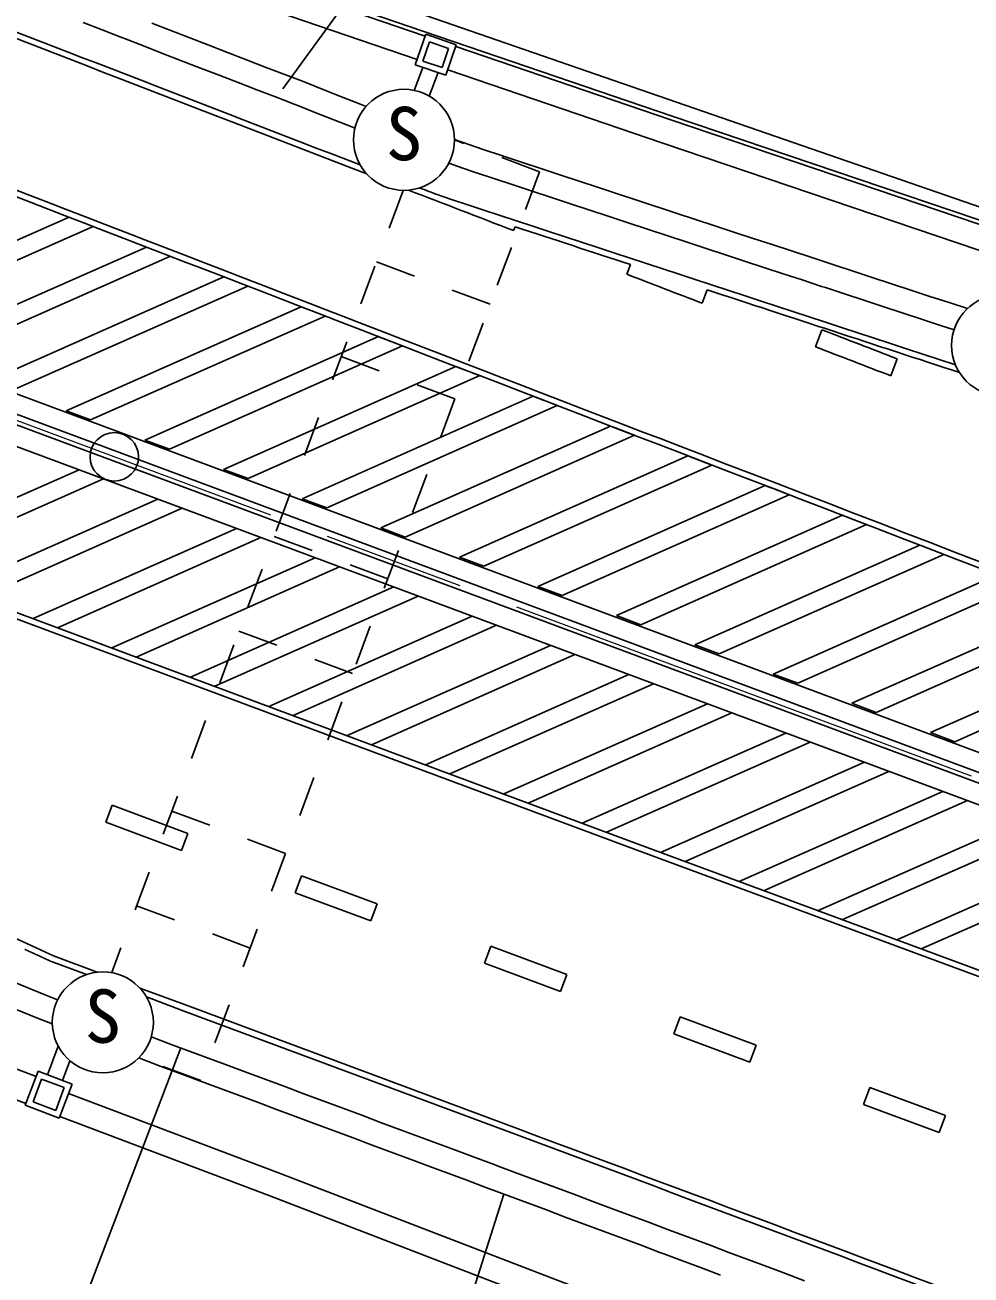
# Model space of a CAD drawing. Units: millimetres, scale not verified. Extents: x 40000 to 680000, y 20000 to 380000.
# Drawn here: x 457278 to 480682, y 267172 to 298102 of the extents above; entities that cross this region are included whole.
import ezdxf
from ezdxf.enums import TextEntityAlignment as Align

# ---------------------------------------------------------------- set-up
doc = ezdxf.new("R2010")
doc.units = ezdxf.units.MM
doc.header["$LTSCALE"] = 1000
doc.linetypes.add('CHAIN', pattern=[18.5, 12, -1.5, 3.5, -1.5])
for name, color, linetype, lineweight in [('M-BGD', 7, 'Continuous', 25), ('M-BMK', 2, 'CHAIN', 13), ('M-BMK-SRVR', 3, 'Continuous', 25), ('M-STR-STR1', 1, 'Continuous', 25), ('M-STR-STRC', 7, 'Continuous', 25), ('M-STR-STRD', 171, 'Continuous', 25)]:
    doc.layers.add(name, color=color, linetype=linetype, lineweight=lineweight)
doc.styles.add('ＭＳ ゴシック', font='')
doc.styles.get('ＭＳ ゴシック').set_extended_font_data('MS Gothic')

msp = doc.modelspace()

# ---------------------------------------------------------------- linework, layer by layer
at = {"layer": 'M-BGD'}
for p, q in [((442359, 306405), (473288, 295850)), ((442363, 306298), (467178, 297830)), ((498237, 287600), (444882, 306064)), ((442384, 305646), (466981, 297252)), ((458720, 298164), (459186, 297984)), ((459186, 297984), (459652, 297803)), ((467192, 297872), (466934, 297115)), ((467949, 297614), (467192, 297872)), ((459652, 297803), (459740, 297769)), ((459740, 297769), (460212, 297585)), ((460212, 297585), (460682, 297401)), ((467286, 297682), (467124, 297209)), ((467759, 297520), (467286, 297682)), ((467691, 296857), (467949, 297614)), ((467935, 297571), (473256, 295756)), ((460682, 297401), (461152, 297219)), ((467598, 297047), (467759, 297520)), ((461152, 297219), (461619, 297038)), ((461619, 297038), (462085, 296857)), ((466908, 296485), (467119, 297052)), ((466934, 297115), (467691, 296857)), ((467124, 297209), (467598, 297047)), ((467738, 296994), (473059, 295178)), ((462085, 296857), (462551, 296678)), ((462551, 296678), (463015, 296499)), ((467281, 296342), (467498, 296923)), ((463015, 296499), (463478, 296321)), ((463478, 296321), (463939, 296144)), ((463939, 296144), (464026, 296111)), ((464026, 296111), (464470, 295933)), ((464470, 295933), (464917, 295756)), ((464917, 295756), (465366, 295580)), ((473256, 295756), (501897, 286046)), ((473288, 295850), (516165, 281315)), ((465366, 295580), (465439, 295552)), ((468135, 295171), (467904, 295257)), ((473059, 295178), (501701, 285468)), ((470009, 294472), (469072, 294822)), ((467764, 294685), (468109, 294562)), ((468109, 294562), (468403, 294458)), ((468403, 294458), (468878, 294301)), ((470009, 294472), (469660, 293535)), ((468878, 294301), (469353, 294145)), ((469353, 294145), (469827, 293988)), ((466635, 294011), (466286, 293074)), ((469827, 293988), (470303, 293832)), ((470303, 293832), (470777, 293676)), ((470777, 293676), (471253, 293519)), ((458371, 293348), (452457, 290734)), ((471253, 293519), (471728, 293364)), ((471728, 293364), (472202, 293207)), ((458964, 293119), (453061, 290509)), ((469403, 293112), (469366, 293015)), ((472202, 293207), (472677, 293050)), ((472677, 293050), (472707, 293041)), ((472707, 293041), (473183, 292884)), ((460283, 292609), (454405, 290008)), ((469311, 292598), (468962, 291661)), ((473183, 292884), (473657, 292729)), ((473657, 292729), (474132, 292572)), ((460877, 292379), (455009, 289783)), ((474132, 292572), (474607, 292417)), ((474607, 292417), (475082, 292261)), ((465937, 292137), (465588, 291200)), ((466913, 291891), (465976, 292240)), ((472257, 292173), (472165, 291936)), ((475082, 292261), (475558, 292104)), ((475558, 292104), (476032, 291949)), ((462196, 291869), (456353, 289282)), ((476032, 291949), (476507, 291793)), ((476507, 291793), (476983, 291636)), ((462790, 291640), (456956, 289058)), ((468787, 291193), (467850, 291542)), ((474159, 291548), (474032, 291218)), ((476983, 291636), (477080, 291604)), ((477080, 291604), (477555, 291449)), ((477555, 291449), (478030, 291293)), ((464109, 291131), (458300, 288557)), ((478030, 291293), (478505, 291138)), ((478505, 291138), (478980, 290981)), ((464702, 290901), (458903, 288332)), ((478980, 290981), (479455, 290825)), ((479455, 290825), (479930, 290670)), ((468612, 290724), (468263, 289787)), ((476993, 290560), (476832, 290140)), ((479930, 290670), (480263, 290561)), ((466022, 290392), (460247, 287832)), ((466616, 290163), (460850, 287607)), ((465239, 290262), (464890, 289325)), ((466040, 289548), (465103, 289897)), ((478860, 289842), (478698, 289422)), ((467935, 289654), (462193, 287107)), ((468529, 289426), (462796, 286882)), ((467914, 288850), (466977, 289199)), ((469849, 288917), (464138, 286382)), ((470442, 288688), (464742, 286158)), ((467914, 288850), (467565, 287913)), ((458300, 288557), (458903, 288332)), ((464541, 288388), (464191, 287451)), ((471762, 288180), (466084, 285658)), ((460247, 287832), (460850, 287607)), ((472356, 287952), (466687, 285433)), ((473677, 287443), (468027, 284934)), ((473677, 287443), (474271, 287215)), ((458618, 287097), (453582, 284865)), ((462193, 287107), (462796, 286882)), ((474271, 287215), (468630, 284709)), ((459221, 286872), (454185, 284640)), ((467216, 286976), (466867, 286039)), ((463842, 286514), (463493, 285577)), ((475590, 286707), (469968, 284211)), ((476184, 286479), (470571, 283986)), ((460565, 286372), (455530, 284139)), ((461168, 286147), (456134, 283914)), ((464138, 286382), (464742, 286158)), ((450489, 285857), (463870, 280872)), ((450541, 285997), (463923, 281012)), ((477503, 285970), (471909, 283488)), ((462511, 285647), (457478, 283413)), ((466084, 285658), (466687, 285433)), ((478097, 285742), (472512, 283263)), ((463114, 285422), (458081, 283188)), ((464382, 285097), (463445, 285446)), ((479417, 285233), (473850, 282765)), ((464457, 284922), (459426, 282687)), ((466518, 285102), (466168, 284165)), ((468027, 284934), (468630, 284709)), ((480011, 285004), (474453, 282540)), ((465059, 284697), (460029, 282463)), ((463144, 284640), (462795, 283703)), ((466256, 284399), (465319, 284748)), ((481330, 284495), (475792, 282042)), ((481924, 284266), (476395, 281817)), ((466400, 284198), (461369, 281963)), ((467003, 283973), (461972, 281739)), ((469968, 284211), (470571, 283986)), ((483243, 283756), (477734, 281318)), ((468340, 283475), (463309, 281241)), ((471909, 283488), (472512, 283263)), ((483837, 283527), (478338, 281093)), ((463509, 282755), (462572, 283104)), ((468943, 283250), (463911, 281016)), ((465819, 283228), (465470, 282291)), ((485156, 283017), (479677, 280594)), ((462446, 282766), (462097, 281829)), ((470280, 282752), (465246, 280519)), ((473850, 282765), (474453, 282540)), ((485749, 282788), (480281, 280369)), ((465383, 282056), (464446, 282405)), ((470883, 282527), (465850, 280294)), ((472221, 282029), (467185, 279797)), ((472824, 281804), (467788, 279572)), ((475792, 282042), (476395, 281817)), ((465121, 281353), (464772, 280416)), ((474162, 281306), (469124, 279075)), ((477734, 281318), (478338, 281093)), ((461747, 280892), (461398, 279955)), ((463870, 280872), (472172, 277779)), ((463923, 281012), (472225, 277919)), ((474765, 281081), (469727, 278850)), ((476104, 280583), (471063, 278352)), ((479677, 280594), (480281, 280369)), ((476707, 280358), (471667, 278127)), ((478046, 279859), (473004, 277629)), ((478650, 279634), (473607, 277404)), ((448146, 279596), (457985, 275069)), ((464423, 279479), (464074, 278542)), ((461049, 279018), (460700, 278081)), ((479989, 279135), (474944, 276906)), ((459434, 278797), (459277, 278376)), ((459434, 278797), (461309, 278099)), ((480593, 278910), (475548, 276681)), ((459277, 278376), (461152, 277677)), ((461850, 278304), (460913, 278653)), ((481932, 278411), (476886, 276183)), ((461309, 278099), (461152, 277677)), ((482536, 278186), (477490, 275958)), ((463724, 277605), (462787, 277954)), ((472172, 277779), (551633, 248327)), ((472225, 277919), (551683, 248460)), ((463724, 277605), (463375, 276668)), ((483876, 277687), (478828, 275459)), ((484481, 277462), (479448, 275241)), ((460351, 277143), (460002, 276206)), ((464120, 277052), (463963, 276630)), ((464120, 277052), (465994, 276354)), ((463963, 276630), (465837, 275932)), ((460977, 275961), (460040, 276310)), ((465994, 276354), (465837, 275932)), ((462852, 275263), (461914, 275612)), ((463026, 275731), (462677, 274794)), ((468805, 275307), (468648, 274885)), ((468805, 275307), (470680, 274609)), ((457985, 275069), (459067, 274666)), ((459653, 275269), (459423, 274654)), ((457933, 274928), (458798, 274606)), ((468648, 274885), (470523, 274187)), ((456826, 274490), (457288, 274301)), ((470680, 274609), (470523, 274187)), ((457288, 274301), (457751, 274113)), ((457751, 274113), (458084, 273979)), ((460120, 274273), (461246, 273854)), ((460284, 274052), (461194, 273713)), ((461246, 273854), (469549, 270761)), ((462328, 273857), (461979, 272920)), ((457554, 272087), (453688, 273546)), ((461194, 273713), (469496, 270621)), ((473491, 273561), (473334, 273140)), ((473491, 273561), (475365, 272863)), ((473334, 273140), (475208, 272442)), ((457299, 271413), (453434, 272873)), ((457835, 272125), (458100, 272837)), ((460401, 273065), (460427, 273055)), ((460427, 273055), (460896, 272880)), ((460896, 272880), (461365, 272706)), ((475365, 272863), (475208, 272442)), ((461365, 272706), (461833, 272531)), ((461833, 272531), (462302, 272356)), ((457601, 272213), (457283, 271371)), ((458443, 271895), (457601, 272213)), ((458209, 271984), (458391, 272473)), ((461630, 271983), (460692, 272332)), ((462302, 272356), (462770, 272182)), ((457689, 272020), (457477, 271459)), ((458250, 271808), (457689, 272020)), ((458125, 271053), (458443, 271895)), ((462770, 272182), (463239, 272007)), ((463239, 272007), (463707, 271833)), ((458038, 271247), (458250, 271808)), ((463553, 269704), (458357, 271666)), ((463707, 271833), (464176, 271658)), ((464176, 271658), (464645, 271484)), ((478176, 271816), (478019, 271394)), ((478176, 271816), (480051, 271118)), ((457283, 271371), (458125, 271053)), ((457477, 271459), (458038, 271247)), ((464645, 271484), (464671, 271474)), ((464671, 271474), (465139, 271299)), ((465139, 271299), (465608, 271125)), ((478019, 271394), (479894, 270696)), ((463336, 269134), (458141, 271095)), ((465608, 271125), (466076, 270950)), ((466076, 270950), (466545, 270776)), ((480051, 271118), (479894, 270696)), ((466545, 270776), (467014, 270601)), ((467014, 270601), (467482, 270426)), ((467482, 270426), (467951, 270252)), ((467951, 270252), (468419, 270077)), ((468419, 270077), (468888, 269903)), ((468888, 269903), (468981, 269868)), ((468981, 269868), (469449, 269694)), ((487123, 260626), (463553, 269704)), ((469449, 269694), (469918, 269519)), ((469918, 269519), (470386, 269344)), ((486904, 260056), (463336, 269134)), ((470386, 269344), (470855, 269169)), ((470855, 269169), (471323, 268995)), ((471323, 268995), (471791, 268819)), ((471791, 268819), (472260, 268645)), ((472260, 268645), (472728, 268469)), ((472728, 268469), (473196, 268294)), ((473196, 268294), (473289, 268259)), ((473289, 268259), (473757, 268084)), ((473757, 268084), (474226, 267908)), ((474226, 267908), (474694, 267733)), ((474694, 267733), (475162, 267557)), ((475162, 267557), (475630, 267382)), ((475630, 267382), (476097, 267207)), ((476097, 267207), (476566, 267031))]:
    msp.add_line(p, q, dxfattribs=at)
msp.add_lwpolyline([(457274, 275230), (457283, 275227), (457292, 275222), (457301, 275218), (457311, 275214), (457310, 275213), (457320, 275210), (457329, 275206), (457329, 275205), (457338, 275202), (457347, 275197), (457356, 275193), (457365, 275188), (457375, 275185), (457374, 275184), (457384, 275180), (457393, 275176), (457402, 275172), (457411, 275168), (457420, 275163), (457429, 275160), (457429, 275159), (457438, 275155), (457447, 275151), (457456, 275146), (457466, 275143), (457465, 275142), (457475, 275138), (457484, 275134), (457493, 275130), (457493, 275130), (457502, 275126), (457511, 275122), (457520, 275117), (457529, 275114), (457529, 275113), (457538, 275109), (457548, 275106), (457547, 275105), (457557, 275101), (457566, 275097), (457575, 275092), (457584, 275089), (457584, 275088), (457593, 275084), (457593, 275083), (457602, 275080), (457611, 275075), (457620, 275072), (457629, 275067), (457638, 275063), (457648, 275059), (457647, 275058), (457657, 275055), (457666, 275050), (457675, 275046), (457684, 275042), (457693, 275038), (457702, 275033), (457712, 275030), (457711, 275029), (457721, 275025), (457730, 275021), (457739, 275016), (457748, 275013), (457748, 275012), (457757, 275008), (457766, 275005), (457766, 275004), (457775, 275000), (457784, 274996), (457793, 274992), (457803, 274988), (457802, 274987), (457812, 274984), (457811, 274983), (457821, 274979), (457830, 274975), (457839, 274971), (457848, 274967), (457857, 274962), (457866, 274959), (457866, 274958), (457875, 274954), (457884, 274950), (457893, 274945), (457903, 274942), (457912, 274937), (457921, 274934), (457921, 274933)], dxfattribs=at)
for centre, radius, start, end in [((3474652, 8088998), 8355034, 248.72043, 248.89047), ((3474652, 8088998), 8355184, 248.72087, 248.89206), ((3474652, 8088998), 8358684, 248.73114, 248.96203), ((3474652, 8088998), 8358834, 248.73158, 248.96203), ((3474652, 8088998), 8355184, 248.89969, 248.91877), ((3474652, 8088998), 8355034, 248.90129, 248.90463), ((2969860, 7890447), 7998086, 251.76718, 251.86423), ((2969860, 7890447), 7998236, 251.78244, 251.80396), ((3474652, 8088998), 8355184, 248.93934, 248.95306), ((2969860, 7890447), 7998236, 251.8183, 251.86533), ((-2074174, -6337608), 7102188, 68.93226, 68.94839), ((3474652, 8088998), 8358834, 248.90385, 248.90821), ((-2074174, -6337608), 7101738, 68.93226, 68.94839), ((3474652, 8088998), 8358834, 248.91791, 248.92227), ((3474652, 8088998), 8358834, 248.93196, 248.93632), ((3474652, 8088998), 8358834, 248.94602, 248.95038), ((-2074174, -6337608), 7098088, 68.26434, 68.96203), ((-2074174, -6337608), 7098238, 68.26437, 68.96203), ((-2074174, -6337608), 7098088, 68.94266, 68.94779), ((-2074174, -6337608), 7098088, 68.9261, 68.93124), ((-2074174, -6337608), 7098088, 68.90955, 68.91469), ((-577022, -2538894), 2998245, 69.01692, 69.57011), ((-577022, -2538894), 2998095, 69.02161, 69.57011)]:
    msp.add_arc(centre, radius, start, end, dxfattribs=at)
at = {"layer": 'M-BMK'}
msp.add_line((452104, 290167), (552630, 252722), dxfattribs=at)
at = {"layer": 'M-BMK-SRVR'}
msp.add_circle((459487, 287417), 600, dxfattribs=at)
at = {"layer": 'M-STR-STR1'}
for points in [[(460415, 298149), (460887, 297965), (461356, 297783), (461824, 297602), (462291, 297421), (462756, 297242), (463219, 297063), (463680, 296886), (464141, 296709), (464228, 296677), (464668, 296499), (465112, 296324), (465557, 296149), (465717, 296088)], [(467904, 295273), (468284, 295137), (468612, 295020), (469088, 294864), (469563, 294708), (470037, 294552), (470512, 294395), (470987, 294238), (471463, 294082), (471937, 293926), (472412, 293769), (472887, 293614), (472917, 293603), (473392, 293448), (473867, 293291), (474342, 293136), (474817, 292979), (475292, 292823), (475767, 292667), (476242, 292511), (476717, 292355), (477192, 292200), (477289, 292168), (477765, 292011), (478240, 291855), (478714, 291700), (479190, 291544), (479665, 291388), (480141, 291233), (480595, 291084)], [(457086, 273735), (457549, 273547), (457954, 273384)], [(460091, 272543), (460218, 272493), (460687, 272318), (461155, 272143), (461624, 271969), (462092, 271794), (462561, 271620), (463029, 271445), (463498, 271271), (463967, 271096), (464435, 270921), (464461, 270911), (464930, 270737), (465399, 270563), (465867, 270389), (466336, 270214), (466804, 270039), (467273, 269864), (467741, 269690), (468210, 269515), (468678, 269341), (468771, 269306), (469240, 269131), (469708, 268957), (470177, 268781), (470645, 268607), (471114, 268432), (471582, 268257), (472050, 268082), (472519, 267907), (472986, 267732), (473080, 267697), (473547, 267522), (474015, 267346), (474483, 267171)]]:
    msp.add_lwpolyline(points, dxfattribs=at)
at = {"layer": 'M-STR-STRC'}
for p, q in [((463661, 296520), (477353, 315382)), ((442625, 224378), (461130, 272793)), ((469121, 269176), (453762, 220394))]:
    msp.add_line(p, q, dxfattribs=at)
for centre in [(466654, 295261), (481451, 290174), (459204, 273423)]:
    msp.add_circle(centre, 1250, dxfattribs=at)
at = {"layer": 'M-STR-STRD'}
msp.add_line((452307, 290748), (553404, 253080), dxfattribs=at)
at = {"layer": 'M-STR-STRD', "color": 5}
for p, q in [((452147, 290308), (553242, 252645)), ((452060, 290074), (553154, 252411)), ((451886, 289605), (552980, 251942))]:
    msp.add_line(p, q, dxfattribs=at)

# ---------------------------------------------------------------- texts
at = {"layer": 'M-STR-STRC', "style": 'ＭＳ ゴシック'}
for p in [(466654, 294361), (459204, 272523)]:
    msp.add_text('S', height=1320, dxfattribs=at).set_placement(p, align=Align.BOTTOM_CENTER)

doc.saveas('drawing.dxf')
